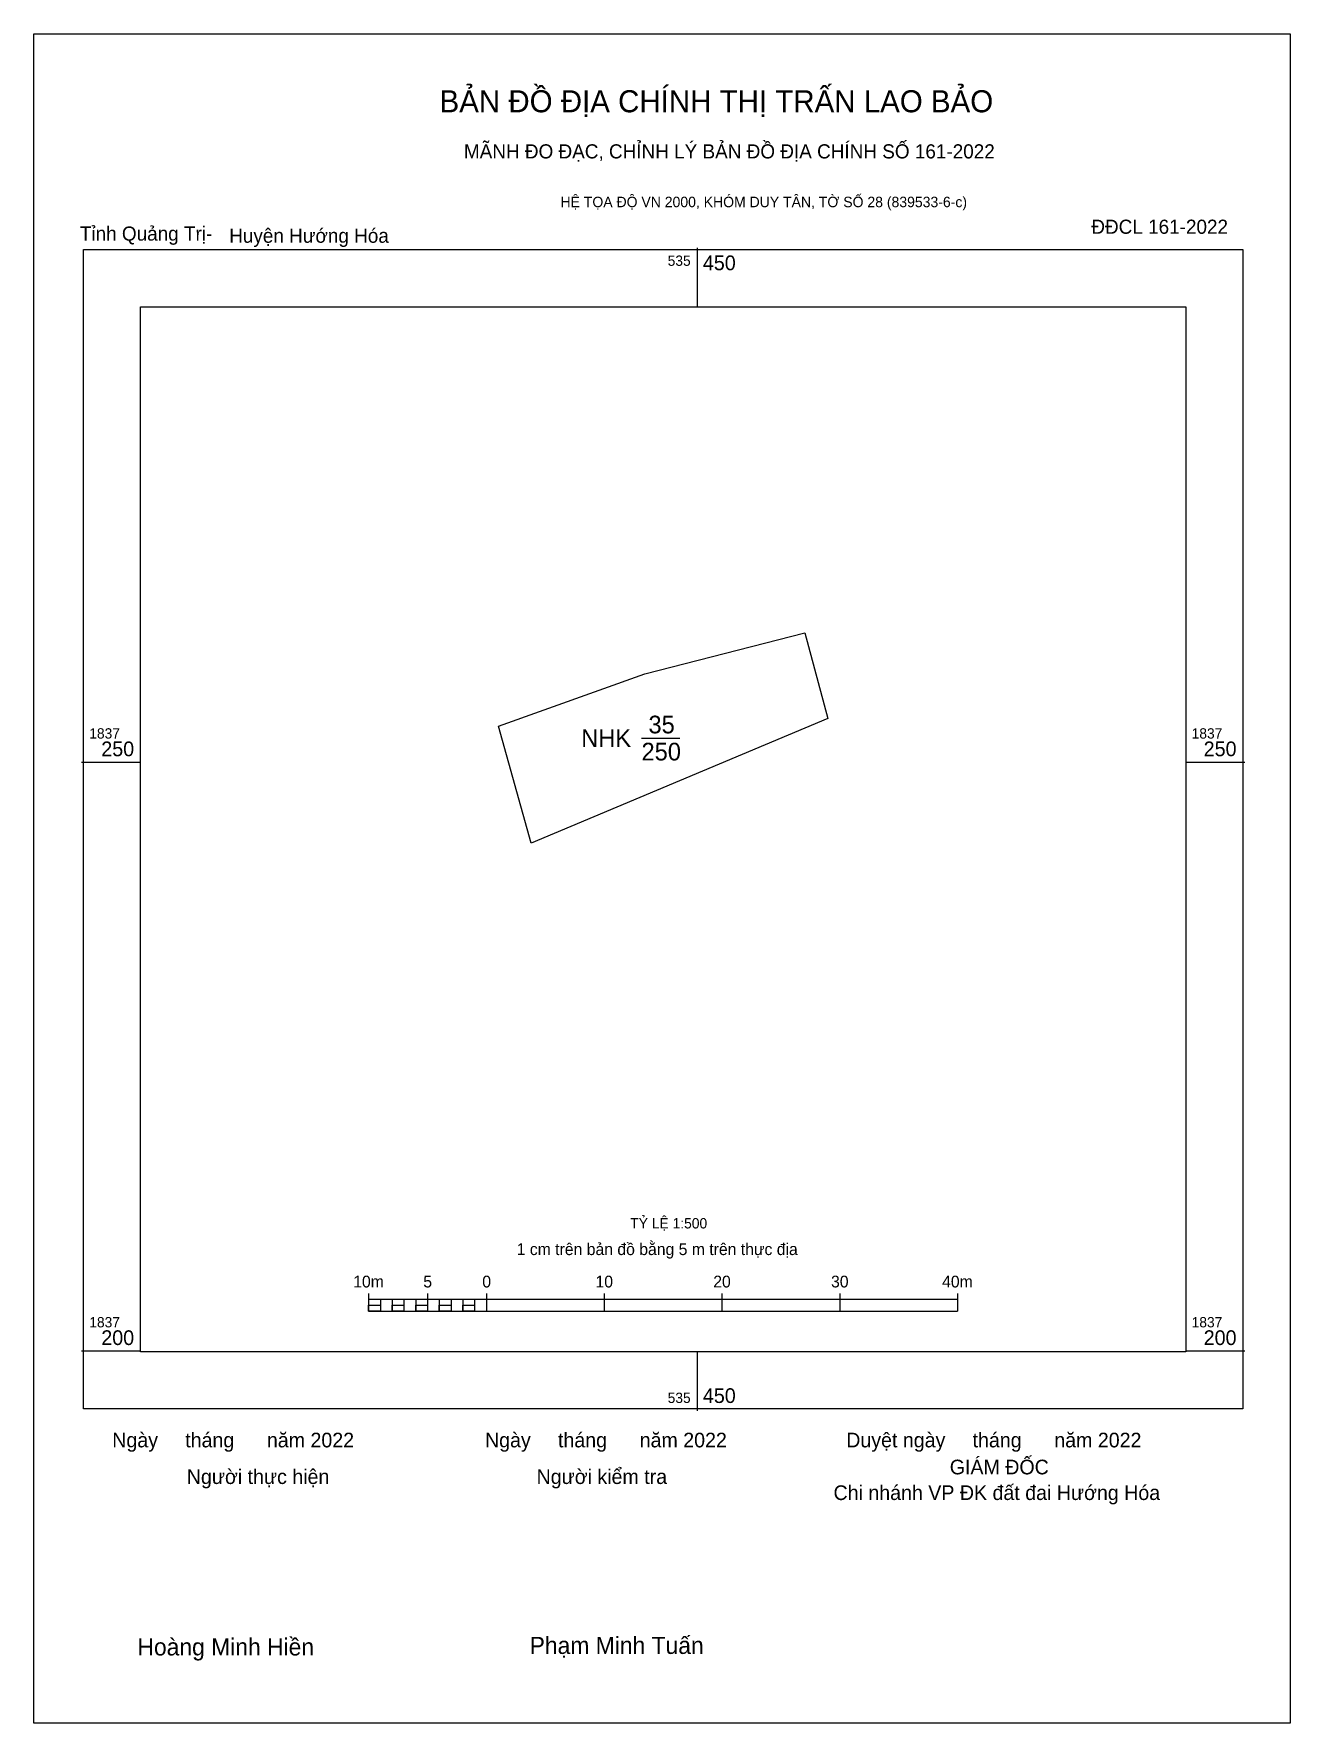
# Model space of a CAD drawing. Extents: x 534983 to 535500, y 1836722 to 1837312.
# Drawn here: x 535393.7 to 535500.4, y 1837168.4 to 1837311.8 of the extents above.
import ezdxf

# ---------------------------------------------------------------- set-up
doc = ezdxf.new("R2010")
doc.units = 0
for name, color, linetype in [('0-Text', 7, 'Continuous'), ('2025 - NGHIA TRANG', 7, 'Continuous'), ('2035 - GD DT', 7, 'Continuous'), ('giao thong 1 moi', 7, 'Continuous'), ('HT - CQ DT', 7, 'Continuous'), ('HT - DV DL', 7, 'Continuous'), ('HT - TDTT DVO', 7, 'Continuous'), ('HT - TON GIAO', 7, 'Continuous'), ('KHUNG500', 7, 'Continuous')]:
    doc.layers.add(name, color=color, linetype=linetype)

msp = doc.modelspace()

# ---------------------------------------------------------------- linework, layer by layer
at = {"layer": '0-Text'}
msp.add_lwpolyline([(535393.69, 1837311.85), (535500.37, 1837311.85), (535500.37, 1837168.39), (535393.69, 1837168.39)], close=True, dxfattribs=at)
at = {"layer": '2025 - NGHIA TRANG'}
msp.add_lwpolyline([(535402.75, 1837288.67), (535491.5, 1837288.67), (535491.5, 1837199.92), (535402.75, 1837199.92)], close=True, dxfattribs=at)
at = {"layer": '2035 - GD DT'}
for p, q in [((535450, 1837293.67), (535450, 1837288.67)), ((535397.75, 1837250), (535402.75, 1837250)), ((535491.5, 1837250), (535496.5, 1837250)), ((535422.12, 1837204.89), (535422.12, 1837203.39)), ((535422.12, 1837204.39), (535472.12, 1837204.39)), ((535423.12, 1837204.39), (535423.12, 1837203.39)), ((535424.12, 1837204.39), (535424.12, 1837203.39)), ((535425.12, 1837204.39), (535425.12, 1837203.39)), ((535426.12, 1837204.39), (535426.12, 1837203.39)), ((535427.12, 1837204.89), (535427.12, 1837203.39)), ((535427.12, 1837204.39), (535427.12, 1837203.39)), ((535428.12, 1837204.39), (535428.12, 1837203.39)), ((535429.12, 1837204.39), (535429.12, 1837203.39)), ((535430.12, 1837204.39), (535430.12, 1837203.39)), ((535431.12, 1837204.39), (535431.12, 1837203.39)), ((535432.12, 1837204.89), (535432.12, 1837203.39)), ((535432.12, 1837204.39), (535432.12, 1837203.39)), ((535442.12, 1837204.89), (535442.12, 1837203.39)), ((535452.12, 1837204.89), (535452.12, 1837203.39)), ((535462.12, 1837204.89), (535462.12, 1837203.39)), ((535472.12, 1837204.89), (535472.12, 1837203.39)), ((535422.12, 1837203.39), (535472.12, 1837203.39)), ((535397.75, 1837200), (535402.75, 1837200)), ((535450, 1837199.92), (535450, 1837194.92)), ((535491.5, 1837200), (535496.5, 1837200))]:
    msp.add_line(p, q, dxfattribs=at)
for points in [[(535397.9, 1837293.52), (535496.35, 1837293.52), (535496.35, 1837195.08), (535397.9, 1837195.08)], [(535422.12, 1837203.89), (535423.12, 1837203.89), (535423.12, 1837203.39), (535422.12, 1837203.39)], [(535422.12, 1837203.89), (535423.12, 1837203.89), (535423.12, 1837203.39), (535422.12, 1837203.39)], [(535424.12, 1837203.89), (535425.12, 1837203.89), (535425.12, 1837203.39), (535424.12, 1837203.39)], [(535426.12, 1837203.89), (535427.12, 1837203.89), (535427.12, 1837203.39), (535426.12, 1837203.39)], [(535428.12, 1837203.89), (535429.12, 1837203.89), (535429.12, 1837203.39), (535428.12, 1837203.39)], [(535430.12, 1837203.89), (535431.12, 1837203.89), (535431.12, 1837203.39), (535430.12, 1837203.39)]]:
    msp.add_lwpolyline(points, close=True, dxfattribs=at)
at = {"layer": 'giao thong 1 moi'}
for p, q in [((535459.16, 1837260.97), (535459.16, 1837260.97)), ((535461.1, 1837253.71), (535461.1, 1837253.71))]:
    msp.add_line(p, q, dxfattribs=at)
at = {"layer": 'HT - DV DL'}
msp.add_line((535445.29, 1837252.04), (535448.54, 1837252.04), dxfattribs=at)
at = {"layer": 'HT - TDTT DVO'}
msp.add_lwpolyline([(535461.1, 1837253.71), (535435.92, 1837243.12), (535433.15, 1837253.05), (535445.56, 1837257.49), (535459.16, 1837260.97)], close=True, dxfattribs=at)

# ---------------------------------------------------------------- texts
at = {"layer": '2035 - GD DT'}
for s, height, p in [('BẢN ĐỒ ĐỊA CHÍNH THỊ TRẤN LAO BẢO', 1.8718, (535428.14, 1837305.18)), ('MÃNH ĐO ĐẠC, CHỈNH LÝ BẢN ĐỒ ĐỊA CHÍNH SỐ 161-2022', 1.2011, (535430.21, 1837301.26)), ('HỆ TỌA ĐỘ VN 2000, KHÓM DUY TÂN, TỜ SỐ 28 (839533-6-c)', 0.8891, (535438.41, 1837297.12)), ('535', 0.875, (535447.51, 1837292.14)), ('450', 1.25, (535450.5, 1837291.77)), ('1837', 0.875, (535398.4, 1837252)), ('1837', 0.875, (535492, 1837252)), ('250', 1.25, (535399.42, 1837250.5)), ('250', 1.25, (535493.02, 1837250.5)), ('1 cm trên bản đồ bằng 5 m trên thực địa', 1, (535434.69, 1837208.14)), ('10m', 1, (535420.81, 1837205.39)), ('5', 1, (535426.76, 1837205.39)), ('0', 1, (535431.77, 1837205.39)), ('10', 1, (535441.38, 1837205.39)), ('20', 1, (535451.38, 1837205.39)), ('30', 1, (535461.38, 1837205.39)), ('40m', 1, (535470.81, 1837205.39)), ('1837', 0.875, (535398.4, 1837202)), ('1837', 0.875, (535492, 1837202)), ('200', 1.25, (535399.42, 1837200.5)), ('200', 1.25, (535493.02, 1837200.5)), ('450', 1.25, (535450.5, 1837195.58)), ('535', 0.875, (535447.51, 1837195.58)), ('Ngày     tháng      năm 2022', 1.2442, (535400.35, 1837191.81)), ('Ngày     tháng      năm 2022', 1.2442, (535432, 1837191.81)), ('Duyệt ngày     tháng      năm 2022', 1.2442, (535462.67, 1837191.81)), ('GIÁM ĐỐC', 1.244, (535471.46, 1837189.52)), ('Người thực hiện', 1.2442, (535406.68, 1837188.7)), ('Người kiểm tra', 1.2442, (535436.38, 1837188.7)), ('Chi nhánh VP ĐK đất đai Hướng Hóa', 1.2442, (535461.59, 1837187.34)), ('Hoàng Minh Hiền', 1.4512, (535402.49, 1837174.14)), ('Phạm Minh Tuấn', 1.4512, (535435.79, 1837174.27))]:
    msp.add_text(s, height=height, dxfattribs=at).set_placement(p)
at = {"layer": 'HT - CQ DT'}
msp.add_text('TỶ LỆ 1:500', height=0.879, dxfattribs=at).set_placement((535444.33, 1837210.4))
at = {"layer": 'HT - TON GIAO'}
for s, p in [('ĐĐCL 161-2022', (535483.48, 1837294.86)), ('Tỉnh Quảng Trị-', (535397.6, 1837294.28)), ('Huyện Hướng Hóa', (535410.28, 1837294.1))]:
    msp.add_text(s, height=1.2011, dxfattribs=at).set_placement(p)
at = {"layer": 'KHUNG500'}
for s, p in [('NHK', (535440.17, 1837251.29)), ('35', (535445.88, 1837252.44)), ('250', (535445.29, 1837250.14))]:
    msp.add_text(s, height=1.5, dxfattribs=at).set_placement(p)

doc.saveas('drawing.dxf')
